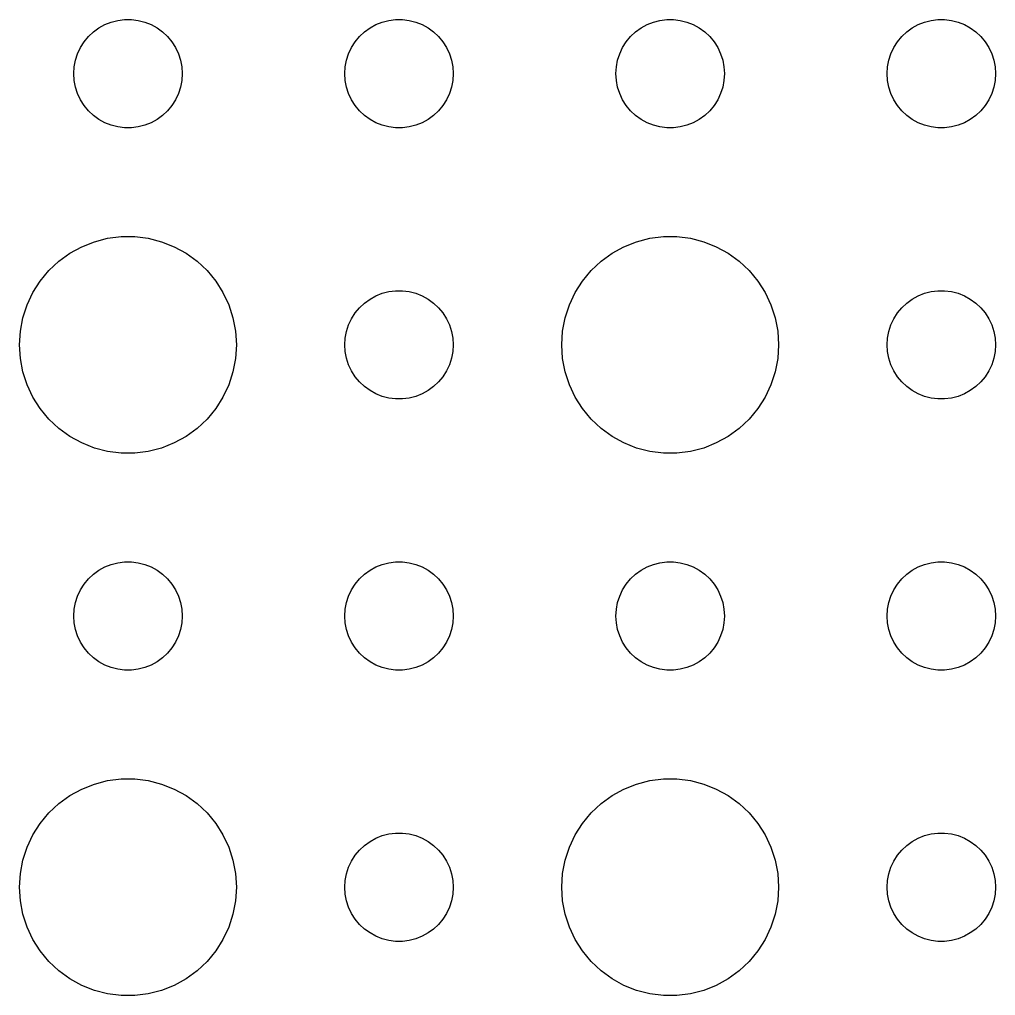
# Model space of a CAD drawing. Header units: metres. Extents: x -134 to 134, y 176 to 508.
# Drawn here: x 34.5 to 61.5, y 339.01 to 366 of the extents above; entities that cross this region are included whole.
import ezdxf

# ---------------------------------------------------------------- set-up
doc = ezdxf.new("R2010")
doc.units = ezdxf.units.M

msp = doc.modelspace()

# ---------------------------------------------------------------- linework, layer by layer
for p, q in [((36.6963, 365.766), (36.8613, 365.857)), ((36.8613, 365.857), (37.0365, 365.927)), ((37.0365, 365.927), (37.2189, 365.973)), ((37.2189, 365.973), (37.4058, 365.997)), ((37.4058, 365.997), (37.5942, 365.997)), ((37.5942, 365.997), (37.7811, 365.973)), ((37.7811, 365.973), (37.9635, 365.927)), ((37.9635, 365.927), (38.1387, 365.857)), ((38.1387, 365.857), (38.3037, 365.766)), ((44.1963, 365.766), (44.3613, 365.857)), ((44.3613, 365.857), (44.5365, 365.927)), ((44.5365, 365.927), (44.7189, 365.973)), ((44.7189, 365.973), (44.9058, 365.997)), ((44.9058, 365.997), (45.0942, 365.997)), ((45.0942, 365.997), (45.2811, 365.973)), ((45.2811, 365.973), (45.4635, 365.927)), ((45.4635, 365.927), (45.6387, 365.857)), ((45.6387, 365.857), (45.8037, 365.766)), ((51.6963, 365.766), (51.8613, 365.857)), ((51.8613, 365.857), (52.0365, 365.927)), ((52.0365, 365.927), (52.2189, 365.973)), ((52.2189, 365.973), (52.4058, 365.997)), ((52.4058, 365.997), (52.5942, 365.997)), ((52.5942, 365.997), (52.7811, 365.973)), ((52.7811, 365.973), (52.9635, 365.927)), ((52.9635, 365.927), (53.1387, 365.857)), ((53.1387, 365.857), (53.3037, 365.766)), ((59.1963, 365.766), (59.3613, 365.857)), ((59.3613, 365.857), (59.5365, 365.927)), ((59.5365, 365.927), (59.7189, 365.973)), ((59.7189, 365.973), (59.9058, 365.997)), ((59.9058, 365.997), (60.0942, 365.997)), ((60.0942, 365.997), (60.2811, 365.973)), ((60.2811, 365.973), (60.4635, 365.927)), ((60.4635, 365.927), (60.6387, 365.857)), ((60.6387, 365.857), (60.8037, 365.766)), ((36.4065, 365.527), (36.5439, 365.656)), ((36.5439, 365.656), (36.6963, 365.766)), ((38.3037, 365.766), (38.4561, 365.656)), ((38.4561, 365.656), (38.5934, 365.527)), ((43.9065, 365.527), (44.0439, 365.656)), ((44.0439, 365.656), (44.1963, 365.766)), ((45.8037, 365.766), (45.9561, 365.656)), ((45.9561, 365.656), (46.0934, 365.527)), ((51.4065, 365.527), (51.5439, 365.656)), ((51.5439, 365.656), (51.6963, 365.766)), ((53.3037, 365.766), (53.4561, 365.656)), ((53.4561, 365.656), (53.5934, 365.527)), ((58.9065, 365.527), (59.0439, 365.656)), ((59.0439, 365.656), (59.1963, 365.766)), ((60.8037, 365.766), (60.9561, 365.656)), ((60.9561, 365.656), (61.0934, 365.527)), ((36.1855, 365.223), (36.2865, 365.382)), ((36.2865, 365.382), (36.4065, 365.527)), ((38.5934, 365.527), (38.7135, 365.382)), ((38.7135, 365.382), (38.8145, 365.223)), ((43.6855, 365.223), (43.7865, 365.382)), ((43.7865, 365.382), (43.9065, 365.527)), ((46.0934, 365.527), (46.2135, 365.382)), ((46.2135, 365.382), (46.3145, 365.223)), ((51.1855, 365.223), (51.2865, 365.382)), ((51.2865, 365.382), (51.4065, 365.527)), ((53.5934, 365.527), (53.7135, 365.382)), ((53.7135, 365.382), (53.8145, 365.223)), ((58.6855, 365.223), (58.7865, 365.382)), ((58.7865, 365.382), (58.9065, 365.527)), ((61.0934, 365.527), (61.2135, 365.382)), ((61.2135, 365.382), (61.3145, 365.223)), ((36.0471, 364.873), (36.1053, 365.052)), ((36.1053, 365.052), (36.1855, 365.223)), ((38.8145, 365.223), (38.8947, 365.052)), ((38.8947, 365.052), (38.9529, 364.873)), ((43.5471, 364.873), (43.6053, 365.052)), ((43.6053, 365.052), (43.6855, 365.223)), ((46.3145, 365.223), (46.3947, 365.052)), ((46.3947, 365.052), (46.4529, 364.873)), ((51.0471, 364.873), (51.1053, 365.052)), ((51.1053, 365.052), (51.1855, 365.223)), ((53.8145, 365.223), (53.8947, 365.052)), ((53.8947, 365.052), (53.9529, 364.873)), ((58.5471, 364.873), (58.6053, 365.052)), ((58.6053, 365.052), (58.6855, 365.223)), ((61.3145, 365.223), (61.3947, 365.052)), ((61.3947, 365.052), (61.4529, 364.873)), ((36.0118, 364.688), (36.0471, 364.873)), ((38.9529, 364.873), (38.9882, 364.688)), ((43.5118, 364.688), (43.5471, 364.873)), ((46.4529, 364.873), (46.4882, 364.688)), ((51.0118, 364.688), (51.0471, 364.873)), ((53.9529, 364.873), (53.9882, 364.688)), ((58.5118, 364.688), (58.5471, 364.873)), ((61.4529, 364.873), (61.4882, 364.688)), ((36, 364.5), (36.0118, 364.688)), ((36.0118, 364.312), (36, 364.5)), ((38.9882, 364.688), (39, 364.5)), ((39, 364.5), (38.9882, 364.312)), ((43.5, 364.5), (43.5118, 364.688)), ((43.5118, 364.312), (43.5, 364.5)), ((46.4882, 364.688), (46.5, 364.5)), ((46.5, 364.5), (46.4882, 364.312)), ((51, 364.5), (51.0118, 364.688)), ((51.0118, 364.312), (51, 364.5)), ((53.9882, 364.688), (54, 364.5)), ((54, 364.5), (53.9882, 364.312)), ((58.5, 364.5), (58.5118, 364.688)), ((58.5118, 364.312), (58.5, 364.5)), ((61.4882, 364.688), (61.5, 364.5)), ((61.5, 364.5), (61.4882, 364.312)), ((36.0471, 364.127), (36.0118, 364.312)), ((38.9882, 364.312), (38.9529, 364.127)), ((43.5471, 364.127), (43.5118, 364.312)), ((46.4882, 364.312), (46.4529, 364.127)), ((51.0471, 364.127), (51.0118, 364.312)), ((53.9882, 364.312), (53.9529, 364.127)), ((58.5471, 364.127), (58.5118, 364.312)), ((61.4882, 364.312), (61.4529, 364.127)), ((36.1053, 363.948), (36.0471, 364.127)), ((38.9529, 364.127), (38.8947, 363.948)), ((43.6053, 363.948), (43.5471, 364.127)), ((46.4529, 364.127), (46.3947, 363.948)), ((51.1053, 363.948), (51.0471, 364.127)), ((53.9529, 364.127), (53.8947, 363.948)), ((58.6053, 363.948), (58.5471, 364.127)), ((61.4529, 364.127), (61.3947, 363.948)), ((36.1855, 363.777), (36.1053, 363.948)), ((36.2865, 363.618), (36.1855, 363.777)), ((38.8145, 363.777), (38.7135, 363.618)), ((38.8947, 363.948), (38.8145, 363.777)), ((43.6855, 363.777), (43.6053, 363.948)), ((43.7865, 363.618), (43.6855, 363.777)), ((46.3145, 363.777), (46.2135, 363.618)), ((46.3947, 363.948), (46.3145, 363.777)), ((51.1855, 363.777), (51.1053, 363.948)), ((51.2865, 363.618), (51.1855, 363.777)), ((53.8145, 363.777), (53.7135, 363.618)), ((53.8947, 363.948), (53.8145, 363.777)), ((58.6855, 363.777), (58.6053, 363.948)), ((58.7865, 363.618), (58.6855, 363.777)), ((61.3145, 363.777), (61.2135, 363.618)), ((61.3947, 363.948), (61.3145, 363.777)), ((36.4065, 363.473), (36.2865, 363.618)), ((36.5439, 363.344), (36.4065, 363.473)), ((38.5934, 363.473), (38.4561, 363.344)), ((38.7135, 363.618), (38.5934, 363.473)), ((43.9065, 363.473), (43.7865, 363.618)), ((44.0439, 363.344), (43.9065, 363.473)), ((46.0934, 363.473), (45.9561, 363.344)), ((46.2135, 363.618), (46.0934, 363.473)), ((51.4065, 363.473), (51.2865, 363.618)), ((51.5439, 363.344), (51.4065, 363.473)), ((53.5934, 363.473), (53.4561, 363.344)), ((53.7135, 363.618), (53.5934, 363.473)), ((58.9065, 363.473), (58.7865, 363.618)), ((59.0439, 363.344), (58.9065, 363.473)), ((61.0934, 363.473), (60.9561, 363.344)), ((61.2135, 363.618), (61.0934, 363.473)), ((36.6963, 363.234), (36.5439, 363.344)), ((36.8613, 363.143), (36.6963, 363.234)), ((38.3037, 363.234), (38.1387, 363.143)), ((38.4561, 363.344), (38.3037, 363.234)), ((44.1963, 363.234), (44.0439, 363.344)), ((44.3613, 363.143), (44.1963, 363.234)), ((45.8037, 363.234), (45.6387, 363.143)), ((45.9561, 363.344), (45.8037, 363.234)), ((51.6963, 363.234), (51.5439, 363.344)), ((51.8613, 363.143), (51.6963, 363.234)), ((53.3037, 363.234), (53.1387, 363.143)), ((53.4561, 363.344), (53.3037, 363.234)), ((59.1963, 363.234), (59.0439, 363.344)), ((59.3613, 363.143), (59.1963, 363.234)), ((60.8037, 363.234), (60.6387, 363.143)), ((60.9561, 363.344), (60.8037, 363.234)), ((37.0365, 363.073), (36.8613, 363.143)), ((37.2189, 363.027), (37.0365, 363.073)), ((37.4058, 363.003), (37.2189, 363.027)), ((37.5942, 363.003), (37.4058, 363.003)), ((37.7811, 363.027), (37.5942, 363.003)), ((37.9635, 363.073), (37.7811, 363.027)), ((38.1387, 363.143), (37.9635, 363.073)), ((44.5365, 363.073), (44.3613, 363.143)), ((44.7189, 363.027), (44.5365, 363.073)), ((44.9058, 363.003), (44.7189, 363.027)), ((45.0942, 363.003), (44.9058, 363.003)), ((45.2811, 363.027), (45.0942, 363.003)), ((45.4635, 363.073), (45.2811, 363.027)), ((45.6387, 363.143), (45.4635, 363.073)), ((52.0365, 363.073), (51.8613, 363.143)), ((52.2189, 363.027), (52.0365, 363.073)), ((52.4058, 363.003), (52.2189, 363.027)), ((52.5942, 363.003), (52.4058, 363.003)), ((52.7811, 363.027), (52.5942, 363.003)), ((52.9635, 363.073), (52.7811, 363.027)), ((53.1387, 363.143), (52.9635, 363.073)), ((59.5365, 363.073), (59.3613, 363.143)), ((59.7189, 363.027), (59.5365, 363.073)), ((59.9058, 363.003), (59.7189, 363.027)), ((60.0942, 363.003), (59.9058, 363.003)), ((60.2811, 363.027), (60.0942, 363.003)), ((60.4635, 363.073), (60.2811, 363.027)), ((60.6387, 363.143), (60.4635, 363.073)), ((36.5729, 359.853), (36.9379, 359.947)), ((36.9379, 359.947), (37.3116, 359.994)), ((37.3116, 359.994), (37.6884, 359.994)), ((37.6884, 359.994), (38.0621, 359.947)), ((38.0621, 359.947), (38.427, 359.853)), ((51.5729, 359.853), (51.9379, 359.947)), ((51.9379, 359.947), (52.3116, 359.994)), ((52.3116, 359.994), (52.6884, 359.994)), ((52.6884, 359.994), (53.0621, 359.947)), ((53.0621, 359.947), (53.427, 359.853)), ((35.8925, 359.533), (36.2227, 359.714)), ((36.2227, 359.714), (36.5729, 359.853)), ((38.427, 359.853), (38.7773, 359.714)), ((38.7773, 359.714), (39.1075, 359.533)), ((50.8925, 359.533), (51.2227, 359.714)), ((51.2227, 359.714), (51.5729, 359.853)), ((53.427, 359.853), (53.7773, 359.714)), ((53.7773, 359.714), (54.1075, 359.533)), ((35.5877, 359.312), (35.8925, 359.533)), ((39.1075, 359.533), (39.4123, 359.312)), ((50.5877, 359.312), (50.8925, 359.533)), ((54.1075, 359.533), (54.4123, 359.312)), ((35.3131, 359.054), (35.5877, 359.312)), ((39.4123, 359.312), (39.6869, 359.054)), ((50.3131, 359.054), (50.5877, 359.312)), ((54.4123, 359.312), (54.6869, 359.054)), ((35.0729, 358.763), (35.3131, 359.054)), ((39.6869, 359.054), (39.927, 358.763)), ((50.0729, 358.763), (50.3131, 359.054)), ((54.6869, 359.054), (54.927, 358.763)), ((34.8711, 358.445), (35.0729, 358.763)), ((39.927, 358.763), (40.1289, 358.445)), ((49.8711, 358.445), (50.0729, 358.763)), ((54.927, 358.763), (55.1289, 358.445)), ((34.7107, 358.104), (34.8711, 358.445)), ((40.1289, 358.445), (40.2893, 358.104)), ((44.1963, 358.266), (44.3613, 358.357)), ((44.3613, 358.357), (44.5365, 358.427)), ((44.5365, 358.427), (44.7189, 358.473)), ((44.7189, 358.473), (44.9058, 358.497)), ((44.9058, 358.497), (45.0942, 358.497)), ((45.0942, 358.497), (45.2811, 358.473)), ((45.2811, 358.473), (45.4635, 358.427)), ((45.4635, 358.427), (45.6387, 358.357)), ((45.6387, 358.357), (45.8037, 358.266)), ((49.7107, 358.104), (49.8711, 358.445)), ((55.1289, 358.445), (55.2893, 358.104)), ((59.1963, 358.266), (59.3613, 358.357)), ((59.3613, 358.357), (59.5365, 358.427)), ((59.5365, 358.427), (59.7189, 358.473)), ((59.7189, 358.473), (59.9058, 358.497)), ((59.9058, 358.497), (60.0942, 358.497)), ((60.0942, 358.497), (60.2811, 358.473)), ((60.2811, 358.473), (60.4635, 358.427)), ((60.4635, 358.427), (60.6387, 358.357)), ((60.6387, 358.357), (60.8037, 358.266)), ((34.5942, 357.746), (34.7107, 358.104)), ((40.2893, 358.104), (40.4057, 357.746)), ((43.7865, 357.882), (43.9065, 358.027)), ((43.9065, 358.027), (44.0439, 358.156)), ((44.0439, 358.156), (44.1963, 358.266)), ((45.8037, 358.266), (45.9561, 358.156)), ((45.9561, 358.156), (46.0934, 358.027)), ((46.0934, 358.027), (46.2135, 357.882)), ((49.5942, 357.746), (49.7107, 358.104)), ((55.2893, 358.104), (55.4057, 357.746)), ((58.7865, 357.882), (58.9065, 358.027)), ((58.9065, 358.027), (59.0439, 358.156)), ((59.0439, 358.156), (59.1963, 358.266)), ((60.8037, 358.266), (60.9561, 358.156)), ((60.9561, 358.156), (61.0934, 358.027)), ((61.0934, 358.027), (61.2135, 357.882)), ((43.6855, 357.723), (43.7865, 357.882)), ((46.2135, 357.882), (46.3145, 357.723)), ((58.6855, 357.723), (58.7865, 357.882)), ((61.2135, 357.882), (61.3145, 357.723)), ((34.5237, 357.376), (34.5942, 357.746)), ((40.4057, 357.746), (40.4763, 357.376)), ((43.5471, 357.373), (43.6053, 357.552)), ((43.6053, 357.552), (43.6855, 357.723)), ((46.3145, 357.723), (46.3947, 357.552)), ((46.3947, 357.552), (46.4529, 357.373)), ((49.5237, 357.376), (49.5942, 357.746)), ((55.4057, 357.746), (55.4763, 357.376)), ((58.5471, 357.373), (58.6053, 357.552)), ((58.6053, 357.552), (58.6855, 357.723)), ((61.3145, 357.723), (61.3947, 357.552)), ((61.3947, 357.552), (61.4529, 357.373)), ((34.5, 357), (34.5237, 357.376)), ((40.4763, 357.376), (40.5, 357)), ((43.5118, 357.188), (43.5471, 357.373)), ((46.4529, 357.373), (46.4882, 357.188)), ((49.5, 357), (49.5237, 357.376)), ((55.4763, 357.376), (55.5, 357)), ((58.5118, 357.188), (58.5471, 357.373)), ((61.4529, 357.373), (61.4882, 357.188)), ((34.5237, 356.624), (34.5, 357)), ((40.5, 357), (40.4763, 356.624)), ((43.5, 357), (43.5118, 357.188)), ((43.5118, 356.812), (43.5, 357)), ((46.4882, 357.188), (46.5, 357)), ((46.5, 357), (46.4882, 356.812)), ((49.5237, 356.624), (49.5, 357)), ((55.5, 357), (55.4763, 356.624)), ((58.5, 357), (58.5118, 357.188)), ((58.5118, 356.812), (58.5, 357)), ((61.4882, 357.188), (61.5, 357)), ((61.5, 357), (61.4882, 356.812)), ((43.5471, 356.627), (43.5118, 356.812)), ((46.4882, 356.812), (46.4529, 356.627)), ((58.5471, 356.627), (58.5118, 356.812)), ((61.4882, 356.812), (61.4529, 356.627)), ((34.5942, 356.254), (34.5237, 356.624)), ((40.4763, 356.624), (40.4057, 356.254)), ((43.6053, 356.448), (43.5471, 356.627)), ((43.6855, 356.277), (43.6053, 356.448)), ((46.3947, 356.448), (46.3145, 356.277)), ((46.4529, 356.627), (46.3947, 356.448)), ((49.5942, 356.254), (49.5237, 356.624)), ((55.4763, 356.624), (55.4057, 356.254)), ((58.6053, 356.448), (58.5471, 356.627)), ((58.6855, 356.277), (58.6053, 356.448)), ((61.3947, 356.448), (61.3145, 356.277)), ((61.4529, 356.627), (61.3947, 356.448)), ((34.7107, 355.896), (34.5942, 356.254)), ((40.4057, 356.254), (40.2893, 355.896)), ((43.7865, 356.118), (43.6855, 356.277)), ((46.3145, 356.277), (46.2135, 356.118)), ((49.7107, 355.896), (49.5942, 356.254)), ((55.4057, 356.254), (55.2893, 355.896)), ((58.7865, 356.118), (58.6855, 356.277)), ((61.3145, 356.277), (61.2135, 356.118)), ((34.8711, 355.555), (34.7107, 355.896)), ((40.2893, 355.896), (40.1289, 355.555)), ((43.9065, 355.973), (43.7865, 356.118)), ((44.0439, 355.844), (43.9065, 355.973)), ((46.0934, 355.973), (45.9561, 355.844)), ((46.2135, 356.118), (46.0934, 355.973)), ((49.8711, 355.555), (49.7107, 355.896)), ((55.2893, 355.896), (55.1289, 355.555)), ((58.9065, 355.973), (58.7865, 356.118)), ((59.0439, 355.844), (58.9065, 355.973)), ((61.0934, 355.973), (60.9561, 355.844)), ((61.2135, 356.118), (61.0934, 355.973)), ((44.1963, 355.734), (44.0439, 355.844)), ((44.3613, 355.643), (44.1963, 355.734)), ((44.5365, 355.573), (44.3613, 355.643)), ((45.6387, 355.643), (45.4635, 355.573)), ((45.8037, 355.734), (45.6387, 355.643)), ((45.9561, 355.844), (45.8037, 355.734)), ((59.1963, 355.734), (59.0439, 355.844)), ((59.3613, 355.643), (59.1963, 355.734)), ((59.5365, 355.573), (59.3613, 355.643)), ((60.6387, 355.643), (60.4635, 355.573)), ((60.8037, 355.734), (60.6387, 355.643)), ((60.9561, 355.844), (60.8037, 355.734)), ((35.0729, 355.237), (34.8711, 355.555)), ((40.1289, 355.555), (39.927, 355.237)), ((44.7189, 355.527), (44.5365, 355.573)), ((44.9058, 355.503), (44.7189, 355.527)), ((45.0942, 355.503), (44.9058, 355.503)), ((45.2811, 355.527), (45.0942, 355.503)), ((45.4635, 355.573), (45.2811, 355.527)), ((50.0729, 355.237), (49.8711, 355.555)), ((55.1289, 355.555), (54.927, 355.237)), ((59.7189, 355.527), (59.5365, 355.573)), ((59.9058, 355.503), (59.7189, 355.527)), ((60.0942, 355.503), (59.9058, 355.503)), ((60.2811, 355.527), (60.0942, 355.503)), ((60.4635, 355.573), (60.2811, 355.527)), ((35.3131, 354.946), (35.0729, 355.237)), ((39.927, 355.237), (39.6869, 354.946)), ((50.3131, 354.946), (50.0729, 355.237)), ((54.927, 355.237), (54.6869, 354.946)), ((35.5877, 354.688), (35.3131, 354.946)), ((39.6869, 354.946), (39.4123, 354.688)), ((50.5877, 354.688), (50.3131, 354.946)), ((54.6869, 354.946), (54.4123, 354.688)), ((35.8925, 354.467), (35.5877, 354.688)), ((39.4123, 354.688), (39.1075, 354.467)), ((50.8925, 354.467), (50.5877, 354.688)), ((54.4123, 354.688), (54.1075, 354.467)), ((36.2227, 354.286), (35.8925, 354.467)), ((36.5729, 354.147), (36.2227, 354.286)), ((38.7773, 354.286), (38.427, 354.147)), ((39.1075, 354.467), (38.7773, 354.286)), ((51.2227, 354.286), (50.8925, 354.467)), ((51.5729, 354.147), (51.2227, 354.286)), ((53.7773, 354.286), (53.427, 354.147)), ((54.1075, 354.467), (53.7773, 354.286)), ((36.9379, 354.053), (36.5729, 354.147)), ((37.3116, 354.006), (36.9379, 354.053)), ((37.6884, 354.006), (37.3116, 354.006)), ((38.0621, 354.053), (37.6884, 354.006)), ((38.427, 354.147), (38.0621, 354.053)), ((51.9379, 354.053), (51.5729, 354.147)), ((52.3116, 354.006), (51.9379, 354.053)), ((52.6884, 354.006), (52.3116, 354.006)), ((53.0621, 354.053), (52.6884, 354.006)), ((53.427, 354.147), (53.0621, 354.053)), ((36.5439, 350.656), (36.6963, 350.766)), ((36.6963, 350.766), (36.8613, 350.857)), ((36.8613, 350.857), (37.0365, 350.927)), ((37.0365, 350.927), (37.2189, 350.973)), ((37.2189, 350.973), (37.4058, 350.997)), ((37.4058, 350.997), (37.5942, 350.997)), ((37.5942, 350.997), (37.7811, 350.973)), ((37.7811, 350.973), (37.9635, 350.927)), ((37.9635, 350.927), (38.1387, 350.857)), ((38.1387, 350.857), (38.3037, 350.766)), ((38.3037, 350.766), (38.4561, 350.656)), ((44.0439, 350.656), (44.1963, 350.766)), ((44.1963, 350.766), (44.3613, 350.857)), ((44.3613, 350.857), (44.5365, 350.927)), ((44.5365, 350.927), (44.7189, 350.973)), ((44.7189, 350.973), (44.9058, 350.997)), ((44.9058, 350.997), (45.0942, 350.997)), ((45.0942, 350.997), (45.2811, 350.973)), ((45.2811, 350.973), (45.4635, 350.927)), ((45.4635, 350.927), (45.6387, 350.857)), ((45.6387, 350.857), (45.8037, 350.766)), ((45.8037, 350.766), (45.9561, 350.656)), ((51.5439, 350.656), (51.6963, 350.766)), ((51.6963, 350.766), (51.8613, 350.857)), ((51.8613, 350.857), (52.0365, 350.927)), ((52.0365, 350.927), (52.2189, 350.973)), ((52.2189, 350.973), (52.4058, 350.997)), ((52.4058, 350.997), (52.5942, 350.997)), ((52.5942, 350.997), (52.7811, 350.973)), ((52.7811, 350.973), (52.9635, 350.927)), ((52.9635, 350.927), (53.1387, 350.857)), ((53.1387, 350.857), (53.3037, 350.766)), ((53.3037, 350.766), (53.4561, 350.656)), ((59.0439, 350.656), (59.1963, 350.766)), ((59.1963, 350.766), (59.3613, 350.857)), ((59.3613, 350.857), (59.5365, 350.927)), ((59.5365, 350.927), (59.7189, 350.973)), ((59.7189, 350.973), (59.9058, 350.997)), ((59.9058, 350.997), (60.0942, 350.997)), ((60.0942, 350.997), (60.2811, 350.973)), ((60.2811, 350.973), (60.4635, 350.927)), ((60.4635, 350.927), (60.6387, 350.857)), ((60.6387, 350.857), (60.8037, 350.766)), ((60.8037, 350.766), (60.9561, 350.656)), ((36.2865, 350.382), (36.4065, 350.527)), ((36.4065, 350.527), (36.5439, 350.656)), ((38.4561, 350.656), (38.5934, 350.527)), ((38.5934, 350.527), (38.7135, 350.382)), ((43.7865, 350.382), (43.9065, 350.527)), ((43.9065, 350.527), (44.0439, 350.656)), ((45.9561, 350.656), (46.0934, 350.527)), ((46.0934, 350.527), (46.2135, 350.382)), ((51.2865, 350.382), (51.4065, 350.527)), ((51.4065, 350.527), (51.5439, 350.656)), ((53.4561, 350.656), (53.5934, 350.527)), ((53.5934, 350.527), (53.7135, 350.382)), ((58.7865, 350.382), (58.9065, 350.527)), ((58.9065, 350.527), (59.0439, 350.656)), ((60.9561, 350.656), (61.0934, 350.527)), ((61.0934, 350.527), (61.2135, 350.382)), ((36.1053, 350.052), (36.1855, 350.223)), ((36.1855, 350.223), (36.2865, 350.382)), ((38.7135, 350.382), (38.8145, 350.223)), ((38.8145, 350.223), (38.8947, 350.052)), ((43.6053, 350.052), (43.6855, 350.223)), ((43.6855, 350.223), (43.7865, 350.382)), ((46.2135, 350.382), (46.3145, 350.223)), ((46.3145, 350.223), (46.3947, 350.052)), ((51.1053, 350.052), (51.1855, 350.223)), ((51.1855, 350.223), (51.2865, 350.382)), ((53.7135, 350.382), (53.8145, 350.223)), ((53.8145, 350.223), (53.8947, 350.052)), ((58.6053, 350.052), (58.6855, 350.223)), ((58.6855, 350.223), (58.7865, 350.382)), ((61.2135, 350.382), (61.3145, 350.223)), ((61.3145, 350.223), (61.3947, 350.052)), ((36.0471, 349.873), (36.1053, 350.052)), ((38.8947, 350.052), (38.9529, 349.873)), ((43.5471, 349.873), (43.6053, 350.052)), ((46.3947, 350.052), (46.4529, 349.873)), ((51.0471, 349.873), (51.1053, 350.052)), ((53.8947, 350.052), (53.9529, 349.873)), ((58.5471, 349.873), (58.6053, 350.052)), ((61.3947, 350.052), (61.4529, 349.873)), ((36, 349.5), (36.0118, 349.688)), ((36.0118, 349.688), (36.0471, 349.873)), ((38.9529, 349.873), (38.9882, 349.688)), ((38.9882, 349.688), (39, 349.5)), ((43.5, 349.5), (43.5118, 349.688)), ((43.5118, 349.688), (43.5471, 349.873)), ((46.4529, 349.873), (46.4882, 349.688)), ((46.4882, 349.688), (46.5, 349.5)), ((51, 349.5), (51.0118, 349.688)), ((51.0118, 349.688), (51.0471, 349.873)), ((53.9529, 349.873), (53.9882, 349.688)), ((53.9882, 349.688), (54, 349.5)), ((58.5, 349.5), (58.5118, 349.688)), ((58.5118, 349.688), (58.5471, 349.873)), ((61.4529, 349.873), (61.4882, 349.688)), ((61.4882, 349.688), (61.5, 349.5)), ((36.0118, 349.312), (36, 349.5)), ((39, 349.5), (38.9882, 349.312)), ((43.5118, 349.312), (43.5, 349.5)), ((46.5, 349.5), (46.4882, 349.312)), ((51.0118, 349.312), (51, 349.5)), ((54, 349.5), (53.9882, 349.312)), ((58.5118, 349.312), (58.5, 349.5)), ((61.5, 349.5), (61.4882, 349.312)), ((36.0471, 349.127), (36.0118, 349.312)), ((36.1053, 348.948), (36.0471, 349.127)), ((38.9529, 349.127), (38.8947, 348.948)), ((38.9882, 349.312), (38.9529, 349.127)), ((43.5471, 349.127), (43.5118, 349.312)), ((43.6053, 348.948), (43.5471, 349.127)), ((46.4529, 349.127), (46.3947, 348.948)), ((46.4882, 349.312), (46.4529, 349.127)), ((51.0471, 349.127), (51.0118, 349.312)), ((51.1053, 348.948), (51.0471, 349.127)), ((53.9529, 349.127), (53.8947, 348.948)), ((53.9882, 349.312), (53.9529, 349.127)), ((58.5471, 349.127), (58.5118, 349.312)), ((58.6053, 348.948), (58.5471, 349.127)), ((61.4529, 349.127), (61.3947, 348.948)), ((61.4882, 349.312), (61.4529, 349.127)), ((36.1855, 348.777), (36.1053, 348.948)), ((38.8947, 348.948), (38.8145, 348.777)), ((43.6855, 348.777), (43.6053, 348.948)), ((46.3947, 348.948), (46.3145, 348.777)), ((51.1855, 348.777), (51.1053, 348.948)), ((53.8947, 348.948), (53.8145, 348.777)), ((58.6855, 348.777), (58.6053, 348.948)), ((61.3947, 348.948), (61.3145, 348.777)), ((36.2865, 348.618), (36.1855, 348.777)), ((36.4065, 348.473), (36.2865, 348.618)), ((38.7135, 348.618), (38.5934, 348.473)), ((38.8145, 348.777), (38.7135, 348.618)), ((43.7865, 348.618), (43.6855, 348.777)), ((43.9065, 348.473), (43.7865, 348.618)), ((46.2135, 348.618), (46.0934, 348.473)), ((46.3145, 348.777), (46.2135, 348.618)), ((51.2865, 348.618), (51.1855, 348.777)), ((51.4065, 348.473), (51.2865, 348.618)), ((53.7135, 348.618), (53.5934, 348.473)), ((53.8145, 348.777), (53.7135, 348.618)), ((58.7865, 348.618), (58.6855, 348.777)), ((58.9065, 348.473), (58.7865, 348.618)), ((61.2135, 348.618), (61.0934, 348.473)), ((61.3145, 348.777), (61.2135, 348.618)), ((36.5439, 348.344), (36.4065, 348.473)), ((36.6963, 348.234), (36.5439, 348.344)), ((38.4561, 348.344), (38.3037, 348.234)), ((38.5934, 348.473), (38.4561, 348.344)), ((44.0439, 348.344), (43.9065, 348.473)), ((44.1963, 348.234), (44.0439, 348.344)), ((45.9561, 348.344), (45.8037, 348.234)), ((46.0934, 348.473), (45.9561, 348.344)), ((51.5439, 348.344), (51.4065, 348.473)), ((51.6963, 348.234), (51.5439, 348.344)), ((53.4561, 348.344), (53.3037, 348.234)), ((53.5934, 348.473), (53.4561, 348.344)), ((59.0439, 348.344), (58.9065, 348.473)), ((59.1963, 348.234), (59.0439, 348.344)), ((60.9561, 348.344), (60.8037, 348.234)), ((61.0934, 348.473), (60.9561, 348.344)), ((36.8613, 348.143), (36.6963, 348.234)), ((37.0365, 348.073), (36.8613, 348.143)), ((37.2189, 348.027), (37.0365, 348.073)), ((37.9635, 348.073), (37.7811, 348.027)), ((38.1387, 348.143), (37.9635, 348.073)), ((38.3037, 348.234), (38.1387, 348.143)), ((44.3613, 348.143), (44.1963, 348.234)), ((44.5365, 348.073), (44.3613, 348.143)), ((44.7189, 348.027), (44.5365, 348.073)), ((45.4635, 348.073), (45.2811, 348.027)), ((45.6387, 348.143), (45.4635, 348.073)), ((45.8037, 348.234), (45.6387, 348.143)), ((51.8613, 348.143), (51.6963, 348.234)), ((52.0365, 348.073), (51.8613, 348.143)), ((52.2189, 348.027), (52.0365, 348.073)), ((52.9635, 348.073), (52.7811, 348.027)), ((53.1387, 348.143), (52.9635, 348.073)), ((53.3037, 348.234), (53.1387, 348.143)), ((59.3613, 348.143), (59.1963, 348.234)), ((59.5365, 348.073), (59.3613, 348.143)), ((59.7189, 348.027), (59.5365, 348.073)), ((60.4635, 348.073), (60.2811, 348.027)), ((60.6387, 348.143), (60.4635, 348.073)), ((60.8037, 348.234), (60.6387, 348.143)), ((37.4058, 348.003), (37.2189, 348.027)), ((37.5942, 348.003), (37.4058, 348.003)), ((37.7811, 348.027), (37.5942, 348.003)), ((44.9058, 348.003), (44.7189, 348.027)), ((45.0942, 348.003), (44.9058, 348.003)), ((45.2811, 348.027), (45.0942, 348.003)), ((52.4058, 348.003), (52.2189, 348.027)), ((52.5942, 348.003), (52.4058, 348.003)), ((52.7811, 348.027), (52.5942, 348.003)), ((59.9058, 348.003), (59.7189, 348.027)), ((60.0942, 348.003), (59.9058, 348.003)), ((60.2811, 348.027), (60.0942, 348.003)), ((36.2227, 344.714), (36.5729, 344.853)), ((36.5729, 344.853), (36.9379, 344.947)), ((36.9379, 344.947), (37.3116, 344.994)), ((37.3116, 344.994), (37.6884, 344.994)), ((37.6884, 344.994), (38.0621, 344.947)), ((38.0621, 344.947), (38.427, 344.853)), ((38.427, 344.853), (38.7773, 344.714)), ((51.2227, 344.714), (51.5729, 344.853)), ((51.5729, 344.853), (51.9379, 344.947)), ((51.9379, 344.947), (52.3116, 344.994)), ((52.3116, 344.994), (52.6884, 344.994)), ((52.6884, 344.994), (53.0621, 344.947)), ((53.0621, 344.947), (53.427, 344.853)), ((53.427, 344.853), (53.7773, 344.714)), ((35.5877, 344.312), (35.8925, 344.533)), ((35.8925, 344.533), (36.2227, 344.714)), ((38.7773, 344.714), (39.1075, 344.533)), ((39.1075, 344.533), (39.4123, 344.312)), ((50.5877, 344.312), (50.8925, 344.533)), ((50.8925, 344.533), (51.2227, 344.714)), ((53.7773, 344.714), (54.1075, 344.533)), ((54.1075, 344.533), (54.4123, 344.312)), ((35.3131, 344.054), (35.5877, 344.312)), ((39.4123, 344.312), (39.6869, 344.054)), ((50.3131, 344.054), (50.5877, 344.312)), ((54.4123, 344.312), (54.6869, 344.054)), ((35.0729, 343.763), (35.3131, 344.054)), ((39.6869, 344.054), (39.927, 343.763)), ((50.0729, 343.763), (50.3131, 344.054)), ((54.6869, 344.054), (54.927, 343.763)), ((34.8711, 343.445), (35.0729, 343.763)), ((39.927, 343.763), (40.1289, 343.445)), ((49.8711, 343.445), (50.0729, 343.763)), ((54.927, 343.763), (55.1289, 343.445)), ((34.7107, 343.104), (34.8711, 343.445)), ((40.1289, 343.445), (40.2893, 343.104)), ((44.5365, 343.427), (44.7189, 343.473)), ((44.7189, 343.473), (44.9058, 343.497)), ((44.9058, 343.497), (45.0942, 343.497)), ((45.0942, 343.497), (45.2811, 343.473)), ((45.2811, 343.473), (45.4635, 343.427)), ((49.7107, 343.104), (49.8711, 343.445)), ((55.1289, 343.445), (55.2893, 343.104)), ((59.5365, 343.427), (59.7189, 343.473)), ((59.7189, 343.473), (59.9058, 343.497)), ((59.9058, 343.497), (60.0942, 343.497)), ((60.0942, 343.497), (60.2811, 343.473)), ((60.2811, 343.473), (60.4635, 343.427)), ((44.0439, 343.156), (44.1963, 343.266)), ((44.1963, 343.266), (44.3613, 343.357)), ((44.3613, 343.357), (44.5365, 343.427)), ((45.4635, 343.427), (45.6387, 343.357)), ((45.6387, 343.357), (45.8037, 343.266)), ((45.8037, 343.266), (45.9561, 343.156)), ((59.0439, 343.156), (59.1963, 343.266)), ((59.1963, 343.266), (59.3613, 343.357)), ((59.3613, 343.357), (59.5365, 343.427)), ((60.4635, 343.427), (60.6387, 343.357)), ((60.6387, 343.357), (60.8037, 343.266)), ((60.8037, 343.266), (60.9561, 343.156)), ((34.5942, 342.746), (34.7107, 343.104)), ((40.2893, 343.104), (40.4057, 342.746)), ((43.7865, 342.882), (43.9065, 343.027)), ((43.9065, 343.027), (44.0439, 343.156)), ((45.9561, 343.156), (46.0934, 343.027)), ((46.0934, 343.027), (46.2135, 342.882)), ((49.5942, 342.746), (49.7107, 343.104)), ((55.2893, 343.104), (55.4057, 342.746)), ((58.7865, 342.882), (58.9065, 343.027)), ((58.9065, 343.027), (59.0439, 343.156)), ((60.9561, 343.156), (61.0934, 343.027)), ((61.0934, 343.027), (61.2135, 342.882)), ((34.5237, 342.376), (34.5942, 342.746)), ((40.4057, 342.746), (40.4763, 342.376)), ((43.6053, 342.552), (43.6855, 342.723)), ((43.6855, 342.723), (43.7865, 342.882)), ((46.2135, 342.882), (46.3145, 342.723)), ((46.3145, 342.723), (46.3947, 342.552)), ((49.5237, 342.376), (49.5942, 342.746)), ((55.4057, 342.746), (55.4763, 342.376)), ((58.6053, 342.552), (58.6855, 342.723)), ((58.6855, 342.723), (58.7865, 342.882)), ((61.2135, 342.882), (61.3145, 342.723)), ((61.3145, 342.723), (61.3947, 342.552)), ((34.5, 342), (34.5237, 342.376)), ((40.4763, 342.376), (40.5, 342)), ((43.5118, 342.188), (43.5471, 342.373)), ((43.5471, 342.373), (43.6053, 342.552)), ((46.3947, 342.552), (46.4529, 342.373)), ((46.4529, 342.373), (46.4882, 342.188)), ((49.5, 342), (49.5237, 342.376)), ((55.4763, 342.376), (55.5, 342)), ((58.5118, 342.188), (58.5471, 342.373)), ((58.5471, 342.373), (58.6053, 342.552)), ((61.3947, 342.552), (61.4529, 342.373)), ((61.4529, 342.373), (61.4882, 342.188)), ((43.5, 342), (43.5118, 342.188)), ((46.4882, 342.188), (46.5, 342)), ((58.5, 342), (58.5118, 342.188)), ((61.4882, 342.188), (61.5, 342)), ((34.5237, 341.624), (34.5, 342)), ((40.5, 342), (40.4763, 341.624)), ((43.5118, 341.812), (43.5, 342)), ((46.5, 342), (46.4882, 341.812)), ((49.5237, 341.624), (49.5, 342)), ((55.5, 342), (55.4763, 341.624)), ((58.5118, 341.812), (58.5, 342)), ((61.5, 342), (61.4882, 341.812)), ((34.5942, 341.254), (34.5237, 341.624)), ((40.4763, 341.624), (40.4057, 341.254)), ((43.5471, 341.627), (43.5118, 341.812)), ((43.6053, 341.448), (43.5471, 341.627)), ((46.4529, 341.627), (46.3947, 341.448)), ((46.4882, 341.812), (46.4529, 341.627)), ((49.5942, 341.254), (49.5237, 341.624)), ((55.4763, 341.624), (55.4057, 341.254)), ((58.5471, 341.627), (58.5118, 341.812)), ((58.6053, 341.448), (58.5471, 341.627)), ((61.4529, 341.627), (61.3947, 341.448)), ((61.4882, 341.812), (61.4529, 341.627)), ((43.6855, 341.277), (43.6053, 341.448)), ((46.3947, 341.448), (46.3145, 341.277)), ((58.6855, 341.277), (58.6053, 341.448)), ((61.3947, 341.448), (61.3145, 341.277)), ((34.7107, 340.896), (34.5942, 341.254)), ((40.4057, 341.254), (40.2893, 340.896)), ((43.7865, 341.118), (43.6855, 341.277)), ((43.9065, 340.973), (43.7865, 341.118)), ((46.2135, 341.118), (46.0934, 340.973)), ((46.3145, 341.277), (46.2135, 341.118)), ((49.7107, 340.896), (49.5942, 341.254)), ((55.4057, 341.254), (55.2893, 340.896)), ((58.7865, 341.118), (58.6855, 341.277)), ((58.9065, 340.973), (58.7865, 341.118)), ((61.2135, 341.118), (61.0934, 340.973)), ((61.3145, 341.277), (61.2135, 341.118)), ((34.8711, 340.555), (34.7107, 340.896)), ((40.2893, 340.896), (40.1289, 340.555)), ((44.0439, 340.844), (43.9065, 340.973)), ((44.1963, 340.734), (44.0439, 340.844)), ((45.9561, 340.844), (45.8037, 340.734)), ((46.0934, 340.973), (45.9561, 340.844)), ((49.8711, 340.555), (49.7107, 340.896)), ((55.2893, 340.896), (55.1289, 340.555)), ((59.0439, 340.844), (58.9065, 340.973)), ((59.1963, 340.734), (59.0439, 340.844)), ((60.9561, 340.844), (60.8037, 340.734)), ((61.0934, 340.973), (60.9561, 340.844)), ((35.0729, 340.237), (34.8711, 340.555)), ((40.1289, 340.555), (39.927, 340.237)), ((44.3613, 340.643), (44.1963, 340.734)), ((44.5365, 340.573), (44.3613, 340.643)), ((44.7189, 340.527), (44.5365, 340.573)), ((44.9058, 340.503), (44.7189, 340.527)), ((45.0942, 340.503), (44.9058, 340.503)), ((45.2811, 340.527), (45.0942, 340.503)), ((45.4635, 340.573), (45.2811, 340.527)), ((45.6387, 340.643), (45.4635, 340.573)), ((45.8037, 340.734), (45.6387, 340.643)), ((50.0729, 340.237), (49.8711, 340.555)), ((55.1289, 340.555), (54.927, 340.237)), ((59.3613, 340.643), (59.1963, 340.734)), ((59.5365, 340.573), (59.3613, 340.643)), ((59.7189, 340.527), (59.5365, 340.573)), ((59.9058, 340.503), (59.7189, 340.527)), ((60.0942, 340.503), (59.9058, 340.503)), ((60.2811, 340.527), (60.0942, 340.503)), ((60.4635, 340.573), (60.2811, 340.527)), ((60.6387, 340.643), (60.4635, 340.573)), ((60.8037, 340.734), (60.6387, 340.643)), ((35.3131, 339.946), (35.0729, 340.237)), ((39.927, 340.237), (39.6869, 339.946)), ((50.3131, 339.946), (50.0729, 340.237)), ((54.927, 340.237), (54.6869, 339.946)), ((35.5877, 339.688), (35.3131, 339.946)), ((39.6869, 339.946), (39.4123, 339.688)), ((50.5877, 339.688), (50.3131, 339.946)), ((54.6869, 339.946), (54.4123, 339.688)), ((35.8925, 339.467), (35.5877, 339.688)), ((39.4123, 339.688), (39.1075, 339.467)), ((50.8925, 339.467), (50.5877, 339.688)), ((54.4123, 339.688), (54.1075, 339.467)), ((36.2227, 339.286), (35.8925, 339.467)), ((39.1075, 339.467), (38.7773, 339.286)), ((51.2227, 339.286), (50.8925, 339.467)), ((54.1075, 339.467), (53.7773, 339.286)), ((36.5729, 339.147), (36.2227, 339.286)), ((36.9379, 339.053), (36.5729, 339.147)), ((38.427, 339.147), (38.0621, 339.053)), ((38.7773, 339.286), (38.427, 339.147)), ((51.5729, 339.147), (51.2227, 339.286)), ((51.9379, 339.053), (51.5729, 339.147)), ((53.427, 339.147), (53.0621, 339.053)), ((53.7773, 339.286), (53.427, 339.147)), ((37.3116, 339.006), (36.9379, 339.053)), ((37.6884, 339.006), (37.3116, 339.006)), ((38.0621, 339.053), (37.6884, 339.006)), ((52.3116, 339.006), (51.9379, 339.053)), ((52.6884, 339.006), (52.3116, 339.006)), ((53.0621, 339.053), (52.6884, 339.006))]:
    msp.add_line(p, q)

doc.saveas('drawing.dxf')
